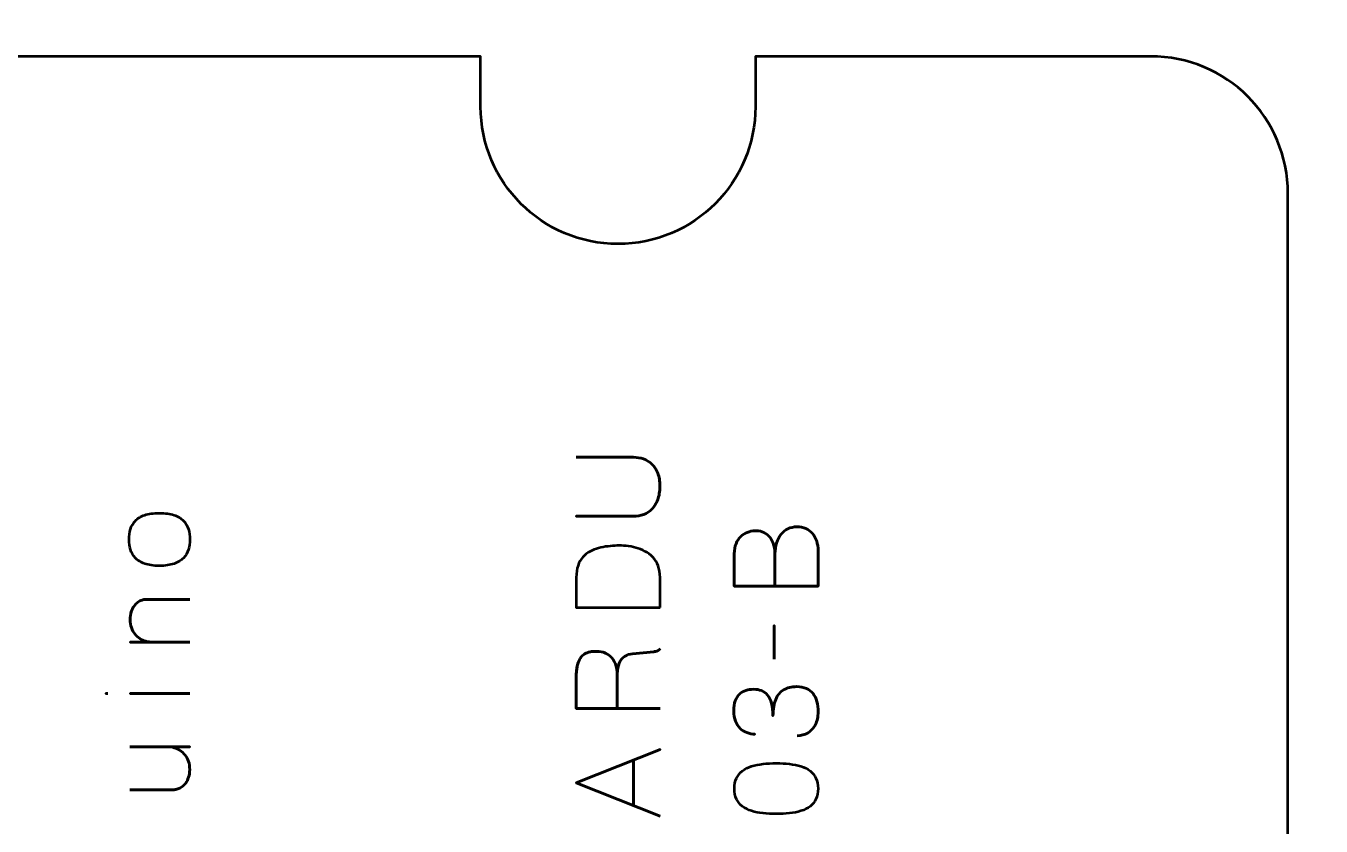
# Model space of a CAD drawing. Header units: centimetres. Extents: x -17.9 to -3, y -25.3 to -4.3.
# Drawn here: x -13.185 to -8.471, y -12.761 to -9.848 of the extents above; entities that cross this region are included whole.
import ezdxf

# ---------------------------------------------------------------- set-up
doc = ezdxf.new("R2010")
doc.units = ezdxf.units.CM
doc.header["$MEASUREMENT"] = 0
doc.layers.add('Layer 1', color=7, linetype='Continuous')

msp = doc.modelspace()

# ---------------------------------------------------------------- linework, layer by layer
at = {"layer": 'Layer 1', "color": 22, "lineweight": 53}
msp.add_open_spline([(-17.90003, -24.8499), (-17.90003, -24.8499), (-17.90003, -4.84994), (-17.90003, -4.84994), (-17.90003, -4.84994), (-17.90003, -4.57297), (-17.67694, -4.34998), (-17.39994, -4.34998), (-17.39994, -4.34998), (-17.39994, -4.34998), (-3.60007, -4.34998), (-3.60007, -4.34998), (-3.60007, -4.34998), (-3.32293, -4.34998), (-3.09997, -4.57297), (-3.09997, -4.84994), (-3.09997, -4.84994), (-3.09997, -4.84994), (-3.09997, -24.8499), (-3.09997, -24.8499), (-3.09997, -24.8499), (-3.09997, -25.1269), (-3.32293, -25.34999), (-3.60007, -25.34999), (-3.60007, -25.34999), (-3.60007, -25.34999), (-17.39994, -25.34999), (-17.39994, -25.34999), (-17.39994, -25.34999), (-17.67694, -25.34999), (-17.90003, -25.1269), (-17.90003, -24.8499)], degree=3, knots=[0, 0, 0, 0, 0.125, 0.125, 0.125, 0.125, 0.25, 0.25, 0.25, 0.25, 0.375, 0.375, 0.375, 0.375, 0.5, 0.5, 0.5, 0.5, 0.625, 0.625, 0.625, 0.625, 0.75, 0.75, 0.75, 0.75, 0.875, 0.875, 0.875, 0.875, 1, 1, 1, 1], dxfattribs=at)
at = {"layer": 'Layer 1', "color": 2, "lineweight": 53}
msp.add_open_spline([(-9.09156, -15.25852), (-9.09156, -15.25852), (-10.64151, -15.25852), (-10.64151, -15.25852), (-10.64151, -15.25852), (-10.64151, -15.25852), (-10.64151, -15.021), (-10.64151, -15.021), (-10.64151, -15.021), (-10.64151, -14.7449), (-10.86542, -14.521), (-11.14151, -14.521), (-11.14151, -14.521), (-11.4176, -14.521), (-11.64151, -14.7449), (-11.64151, -15.021), (-11.64151, -15.021), (-11.64151, -15.021), (-11.64151, -15.25852), (-11.64151, -15.25852), (-11.64151, -15.25852), (-11.64151, -15.25852), (-17.39146, -15.25852), (-17.39146, -15.25852), (-17.39146, -15.25852), (-17.66846, -15.25852), (-17.89156, -15.03543), (-17.89156, -14.75843), (-17.89156, -14.75843), (-17.89156, -14.75843), (-17.89156, -10.45857), (-17.89156, -10.45857), (-17.89156, -10.45857), (-17.89156, -10.18143), (-17.66846, -9.95847), (-17.39146, -9.95847), (-17.39146, -9.95847), (-17.39146, -9.95847), (-11.53001, -9.95847), (-11.53001, -9.95847), (-11.53001, -9.95847), (-11.53001, -9.95847), (-11.53001, -10.1415), (-11.53001, -10.1415), (-11.53001, -10.1415), (-11.53001, -10.4176), (-11.3061, -10.6415), (-11.03001, -10.6415), (-11.03001, -10.6415), (-10.75392, -10.6415), (-10.53001, -10.4176), (-10.53001, -10.1415), (-10.53001, -10.1415), (-10.53001, -10.1415), (-10.53001, -9.95847), (-10.53001, -9.95847), (-10.53001, -9.95847), (-10.53001, -9.95847), (-9.09156, -9.95847), (-9.09156, -9.95847), (-9.09156, -9.95847), (-8.81456, -9.95847), (-8.59146, -10.18143), (-8.59146, -10.45857), (-8.59146, -10.45857), (-8.59146, -10.45857), (-8.59146, -14.75843), (-8.59146, -14.75843), (-8.59146, -14.75843), (-8.59146, -15.03543), (-8.81456, -15.25852), (-9.09156, -15.25852)], degree=3, knots=[0, 0, 0, 0, 0.0555556, 0.0555556, 0.0555556, 0.0555556, 0.1111111, 0.1111111, 0.1111111, 0.1111111, 0.1666667, 0.1666667, 0.1666667, 0.1666667, 0.2222222, 0.2222222, 0.2222222, 0.2222222, 0.2777778, 0.2777778, 0.2777778, 0.2777778, 0.3333333, 0.3333333, 0.3333333, 0.3333333, 0.3888889, 0.3888889, 0.3888889, 0.3888889, 0.4444444, 0.4444444, 0.4444444, 0.4444444, 0.5, 0.5, 0.5, 0.5, 0.5555556, 0.5555556, 0.5555556, 0.5555556, 0.6111111, 0.6111111, 0.6111111, 0.6111111, 0.6666667, 0.6666667, 0.6666667, 0.6666667, 0.7222222, 0.7222222, 0.7222222, 0.7222222, 0.7777778, 0.7777778, 0.7777778, 0.7777778, 0.8333333, 0.8333333, 0.8333333, 0.8333333, 0.8888889, 0.8888889, 0.8888889, 0.8888889, 0.9444444, 0.9444444, 0.9444444, 0.9444444, 1, 1, 1, 1], dxfattribs=at)
at = {"layer": 'Layer 1', "color": 30, "lineweight": 53}
for points, knots in [([(-11.18262, -11.41811), (-11.18255, -11.41811), (-11.18023, -11.41811), (-11.17571, -11.41811), (-11.17571, -11.41811), (-11.17126, -11.41811), (-11.16506, -11.41811), (-11.15715, -11.41811), (-11.15715, -11.41811), (-11.14925, -11.41811), (-11.14022, -11.41811), (-11.12999, -11.41811), (-11.12999, -11.41811), (-11.11976, -11.41811), (-11.10889, -11.41811), (-11.09732, -11.41811), (-11.09732, -11.41811), (-11.08575, -11.41811), (-11.07411, -11.41811), (-11.06226, -11.41811), (-11.06226, -11.41811), (-11.05047, -11.41811), (-11.03904, -11.41811), (-11.02797, -11.41811), (-11.02797, -11.41811), (-11.01689, -11.41811), (-11.00673, -11.41811), (-10.99749, -11.41811), (-10.99749, -11.41811), (-10.98817, -11.41811), (-10.98034, -11.41811), (-10.97392, -11.41811), (-10.97392, -11.41811), (-10.96108, -11.41811), (-10.94895, -11.42009), (-10.93738, -11.42418), (-10.93738, -11.42418), (-10.9258, -11.42827), (-10.9155, -11.43455), (-10.90647, -11.44309), (-10.90647, -11.44309), (-10.89744, -11.45163), (-10.89031, -11.46256), (-10.88516, -11.47597), (-10.88516, -11.47597), (-10.88001, -11.48937), (-10.8774, -11.50532), (-10.8774, -11.52394), (-10.8774, -11.52394), (-10.87783, -11.54257), (-10.88051, -11.55873), (-10.88545, -11.57235), (-10.88545, -11.57235), (-10.89046, -11.58603), (-10.8973, -11.59732), (-10.90598, -11.60628), (-10.90598, -11.60628), (-10.91466, -11.61524), (-10.92482, -11.62187), (-10.93632, -11.62625), (-10.93632, -11.62625), (-10.94789, -11.63055), (-10.96038, -11.63274), (-10.97392, -11.63274), (-10.97392, -11.63274), (-10.97392, -11.63274), (-11.18262, -11.63274), (-11.18262, -11.63274), (-11.18262, -11.63274), (-11.18262, -11.63274), (-10.97392, -11.63274), (-10.97392, -11.63274), (-10.97392, -11.63274), (-10.96038, -11.63274), (-10.94789, -11.63055), (-10.93632, -11.62625), (-10.93632, -11.62625), (-10.92482, -11.62187), (-10.91466, -11.61524), (-10.90598, -11.60628), (-10.90598, -11.60628), (-10.8973, -11.59732), (-10.89046, -11.58603), (-10.88545, -11.57235), (-10.88545, -11.57235), (-10.88051, -11.55873), (-10.87783, -11.54257), (-10.8774, -11.52394), (-10.8774, -11.52394), (-10.8774, -11.50532), (-10.88001, -11.48937), (-10.88516, -11.47597), (-10.88516, -11.47597), (-10.89031, -11.46256), (-10.89744, -11.45163), (-10.90647, -11.44309), (-10.90647, -11.44309), (-10.9155, -11.43455), (-10.9258, -11.42827), (-10.93738, -11.42418), (-10.93738, -11.42418), (-10.94895, -11.42009), (-10.96108, -11.41811), (-10.97392, -11.41811), (-10.97392, -11.41811), (-10.98034, -11.41811), (-10.98817, -11.41811), (-10.99749, -11.41811), (-10.99749, -11.41811), (-11.00673, -11.41811), (-11.01689, -11.41811), (-11.02797, -11.41811), (-11.02797, -11.41811), (-11.03904, -11.41811), (-11.05047, -11.41811), (-11.06226, -11.41811), (-11.06226, -11.41811), (-11.07411, -11.41811), (-11.08575, -11.41811), (-11.09732, -11.41811), (-11.09732, -11.41811), (-11.10889, -11.41811), (-11.11976, -11.41811), (-11.12999, -11.41811), (-11.12999, -11.41811), (-11.14022, -11.41811), (-11.14925, -11.41811), (-11.15715, -11.41811), (-11.15715, -11.41811), (-11.16506, -11.41811), (-11.17126, -11.41811), (-11.17571, -11.41811), (-11.17571, -11.41811), (-11.18023, -11.41811), (-11.18255, -11.41811), (-11.18262, -11.41811)], [0, 0, 0, 0, 0.0294118, 0.0294118, 0.0294118, 0.0294118, 0.0588235, 0.0588235, 0.0588235, 0.0588235, 0.0882353, 0.0882353, 0.0882353, 0.0882353, 0.1176471, 0.1176471, 0.1176471, 0.1176471, 0.1470588, 0.1470588, 0.1470588, 0.1470588, 0.1764706, 0.1764706, 0.1764706, 0.1764706, 0.2058824, 0.2058824, 0.2058824, 0.2058824, 0.2352941, 0.2352941, 0.2352941, 0.2352941, 0.2647059, 0.2647059, 0.2647059, 0.2647059, 0.2941176, 0.2941176, 0.2941176, 0.2941176, 0.3235294, 0.3235294, 0.3235294, 0.3235294, 0.3529412, 0.3529412, 0.3529412, 0.3529412, 0.3823529, 0.3823529, 0.3823529, 0.3823529, 0.4117647, 0.4117647, 0.4117647, 0.4117647, 0.4411765, 0.4411765, 0.4411765, 0.4411765, 0.4705882, 0.4705882, 0.4705882, 0.4705882, 0.5, 0.5, 0.5, 0.5, 0.5294118, 0.5294118, 0.5294118, 0.5294118, 0.5588235, 0.5588235, 0.5588235, 0.5588235, 0.5882353, 0.5882353, 0.5882353, 0.5882353, 0.6176471, 0.6176471, 0.6176471, 0.6176471, 0.6470588, 0.6470588, 0.6470588, 0.6470588, 0.6764706, 0.6764706, 0.6764706, 0.6764706, 0.7058824, 0.7058824, 0.7058824, 0.7058824, 0.7352941, 0.7352941, 0.7352941, 0.7352941, 0.7647059, 0.7647059, 0.7647059, 0.7647059, 0.7941176, 0.7941176, 0.7941176, 0.7941176, 0.8235294, 0.8235294, 0.8235294, 0.8235294, 0.8529412, 0.8529412, 0.8529412, 0.8529412, 0.8823529, 0.8823529, 0.8823529, 0.8823529, 0.9117647, 0.9117647, 0.9117647, 0.9117647, 0.9411765, 0.9411765, 0.9411765, 0.9411765, 0.9705882, 0.9705882, 0.9705882, 0.9705882, 1, 1, 1, 1]), ([(-12.58865, -11.71718), (-12.58858, -11.70385), (-12.59027, -11.69143), (-12.59387, -11.67986), (-12.59387, -11.67986), (-12.59747, -11.66829), (-12.60347, -11.65806), (-12.61186, -11.64931), (-12.61186, -11.64931), (-12.62026, -11.64049), (-12.63162, -11.63365), (-12.64601, -11.62864), (-12.64601, -11.62864), (-12.66033, -11.6237), (-12.67818, -11.62116), (-12.69956, -11.62109), (-12.69956, -11.62109), (-12.72087, -11.62116), (-12.73865, -11.6237), (-12.7529, -11.62864), (-12.7529, -11.62864), (-12.76715, -11.63365), (-12.77851, -11.64049), (-12.78691, -11.64931), (-12.78691, -11.64931), (-12.79524, -11.65806), (-12.80123, -11.66829), (-12.80483, -11.67986), (-12.80483, -11.67986), (-12.80843, -11.69143), (-12.81012, -11.70385), (-12.81005, -11.71718), (-12.81005, -11.71718), (-12.81012, -11.73038), (-12.80843, -11.7428), (-12.80483, -11.75437), (-12.80483, -11.75437), (-12.80123, -11.76594), (-12.79524, -11.7761), (-12.78691, -11.78492), (-12.78691, -11.78492), (-12.77851, -11.79374), (-12.76715, -11.80065), (-12.7529, -11.80566), (-12.7529, -11.80566), (-12.73865, -11.81067), (-12.72087, -11.81321), (-12.69956, -11.81328), (-12.69956, -11.81328), (-12.67818, -11.81321), (-12.66033, -11.81067), (-12.64601, -11.80566), (-12.64601, -11.80566), (-12.63162, -11.80065), (-12.62026, -11.79374), (-12.61186, -11.78492), (-12.61186, -11.78492), (-12.60347, -11.7761), (-12.59747, -11.76594), (-12.59387, -11.75437), (-12.59387, -11.75437), (-12.59027, -11.7428), (-12.58858, -11.73038), (-12.58865, -11.71718)], [0, 0, 0, 0, 0.0625, 0.0625, 0.0625, 0.0625, 0.125, 0.125, 0.125, 0.125, 0.1875, 0.1875, 0.1875, 0.1875, 0.25, 0.25, 0.25, 0.25, 0.3125, 0.3125, 0.3125, 0.3125, 0.375, 0.375, 0.375, 0.375, 0.4375, 0.4375, 0.4375, 0.4375, 0.5, 0.5, 0.5, 0.5, 0.5625, 0.5625, 0.5625, 0.5625, 0.625, 0.625, 0.625, 0.625, 0.6875, 0.6875, 0.6875, 0.6875, 0.75, 0.75, 0.75, 0.75, 0.8125, 0.8125, 0.8125, 0.8125, 0.875, 0.875, 0.875, 0.875, 0.9375, 0.9375, 0.9375, 0.9375, 1, 1, 1, 1]), ([(-12.58865, -11.71718), (-12.58858, -11.70385), (-12.59027, -11.69143), (-12.59387, -11.67986), (-12.59387, -11.67986), (-12.59747, -11.66829), (-12.60347, -11.65806), (-12.61186, -11.64931), (-12.61186, -11.64931), (-12.62026, -11.64049), (-12.63162, -11.63365), (-12.64601, -11.62864), (-12.64601, -11.62864), (-12.66033, -11.6237), (-12.67818, -11.62116), (-12.69956, -11.62109), (-12.69956, -11.62109), (-12.72087, -11.62116), (-12.73865, -11.6237), (-12.7529, -11.62864), (-12.7529, -11.62864), (-12.76715, -11.63365), (-12.77851, -11.64049), (-12.78691, -11.64931), (-12.78691, -11.64931), (-12.79524, -11.65806), (-12.80123, -11.66829), (-12.80483, -11.67986), (-12.80483, -11.67986), (-12.80843, -11.69143), (-12.81012, -11.70385), (-12.81005, -11.71718), (-12.81005, -11.71718), (-12.81012, -11.73038), (-12.80843, -11.7428), (-12.80483, -11.75437), (-12.80483, -11.75437), (-12.80123, -11.76594), (-12.79524, -11.7761), (-12.78691, -11.78492), (-12.78691, -11.78492), (-12.77851, -11.79374), (-12.76715, -11.80065), (-12.7529, -11.80566), (-12.7529, -11.80566), (-12.73865, -11.81067), (-12.72087, -11.81321), (-12.69956, -11.81328), (-12.69956, -11.81328), (-12.67818, -11.81321), (-12.66033, -11.81067), (-12.64601, -11.80566), (-12.64601, -11.80566), (-12.63162, -11.80065), (-12.62026, -11.79374), (-12.61186, -11.78492), (-12.61186, -11.78492), (-12.60347, -11.7761), (-12.59747, -11.76594), (-12.59387, -11.75437), (-12.59387, -11.75437), (-12.59027, -11.7428), (-12.58858, -11.73038), (-12.58865, -11.71718)], [0, 0, 0, 0, 0.0625, 0.0625, 0.0625, 0.0625, 0.125, 0.125, 0.125, 0.125, 0.1875, 0.1875, 0.1875, 0.1875, 0.25, 0.25, 0.25, 0.25, 0.3125, 0.3125, 0.3125, 0.3125, 0.375, 0.375, 0.375, 0.375, 0.4375, 0.4375, 0.4375, 0.4375, 0.5, 0.5, 0.5, 0.5, 0.5625, 0.5625, 0.5625, 0.5625, 0.625, 0.625, 0.625, 0.625, 0.6875, 0.6875, 0.6875, 0.6875, 0.75, 0.75, 0.75, 0.75, 0.8125, 0.8125, 0.8125, 0.8125, 0.875, 0.875, 0.875, 0.875, 0.9375, 0.9375, 0.9375, 0.9375, 1, 1, 1, 1]), ([(-10.45873, -11.88737), (-10.45873, -11.88737), (-10.45873, -11.77011), (-10.45873, -11.77011), (-10.45873, -11.77011), (-10.4588, -11.75487), (-10.46091, -11.74189), (-10.46508, -11.73095), (-10.46508, -11.73095), (-10.46917, -11.72008), (-10.47474, -11.71127), (-10.48173, -11.70442), (-10.48173, -11.70442), (-10.48871, -11.69758), (-10.49661, -11.69264), (-10.50536, -11.68953), (-10.50536, -11.68953), (-10.51404, -11.6865), (-10.52307, -11.68509), (-10.53238, -11.68544), (-10.53238, -11.68544), (-10.5417, -11.68587), (-10.55073, -11.68784), (-10.55955, -11.69137), (-10.55955, -11.69137), (-10.56837, -11.69483), (-10.57634, -11.70005), (-10.58347, -11.70689), (-10.58347, -11.70689), (-10.59059, -11.71373), (-10.59624, -11.72227), (-10.6004, -11.73264), (-10.6004, -11.73264), (-10.60463, -11.74302), (-10.60682, -11.75522), (-10.60689, -11.76926), (-10.60689, -11.76926), (-10.60689, -11.76926), (-10.60689, -11.88737), (-10.60689, -11.88737), (-10.60689, -11.88737), (-10.60689, -11.88737), (-10.30167, -11.88737), (-10.30167, -11.88737), (-10.30167, -11.88737), (-10.30167, -11.88737), (-10.30167, -11.75741), (-10.30167, -11.75741), (-10.30167, -11.75741), (-10.30167, -11.74527), (-10.30343, -11.73398), (-10.30689, -11.72354), (-10.30689, -11.72354), (-10.31042, -11.7131), (-10.31543, -11.704), (-10.32213, -11.6961), (-10.32213, -11.6961), (-10.32876, -11.68826), (-10.33681, -11.68213), (-10.34633, -11.67775), (-10.34633, -11.67775), (-10.35586, -11.67338), (-10.36665, -11.67112), (-10.37872, -11.67105), (-10.37872, -11.67105), (-10.39085, -11.67133), (-10.40179, -11.67387), (-10.41159, -11.67874), (-10.41159, -11.67874), (-10.4214, -11.68361), (-10.4298, -11.69038), (-10.43685, -11.69913), (-10.43685, -11.69913), (-10.44384, -11.70788), (-10.44927, -11.71832), (-10.45301, -11.73032), (-10.45301, -11.73032), (-10.45675, -11.74231), (-10.45865, -11.75557), (-10.45873, -11.77011), (-10.45873, -11.77011), (-10.45865, -11.75557), (-10.45675, -11.74231), (-10.45301, -11.73032), (-10.45301, -11.73032), (-10.44927, -11.71832), (-10.44384, -11.70788), (-10.43685, -11.69913), (-10.43685, -11.69913), (-10.4298, -11.69038), (-10.4214, -11.68361), (-10.41159, -11.67874), (-10.41159, -11.67874), (-10.40179, -11.67387), (-10.39085, -11.67133), (-10.37872, -11.67105), (-10.37872, -11.67105), (-10.36665, -11.67112), (-10.35586, -11.67338), (-10.34633, -11.67775), (-10.34633, -11.67775), (-10.33681, -11.68213), (-10.32876, -11.68826), (-10.32213, -11.6961), (-10.32213, -11.6961), (-10.31543, -11.704), (-10.31042, -11.7131), (-10.30689, -11.72354), (-10.30689, -11.72354), (-10.30343, -11.73398), (-10.30167, -11.74527), (-10.30167, -11.75741), (-10.30167, -11.75741), (-10.30167, -11.75741), (-10.30167, -11.88737), (-10.30167, -11.88737), (-10.30167, -11.88737), (-10.30167, -11.88737), (-10.60689, -11.88737), (-10.60689, -11.88737), (-10.60689, -11.88737), (-10.60689, -11.88737), (-10.60689, -11.76926), (-10.60689, -11.76926), (-10.60689, -11.76926), (-10.60682, -11.75522), (-10.60463, -11.74302), (-10.6004, -11.73264), (-10.6004, -11.73264), (-10.59624, -11.72227), (-10.59059, -11.71373), (-10.58347, -11.70689), (-10.58347, -11.70689), (-10.57634, -11.70005), (-10.56837, -11.69483), (-10.55955, -11.69137), (-10.55955, -11.69137), (-10.55073, -11.68784), (-10.5417, -11.68587), (-10.53238, -11.68544), (-10.53238, -11.68544), (-10.52307, -11.68509), (-10.51404, -11.6865), (-10.50536, -11.68953), (-10.50536, -11.68953), (-10.49661, -11.69264), (-10.48871, -11.69758), (-10.48173, -11.70442), (-10.48173, -11.70442), (-10.47474, -11.71127), (-10.46917, -11.72008), (-10.46508, -11.73095), (-10.46508, -11.73095), (-10.46091, -11.74189), (-10.4588, -11.75487), (-10.45873, -11.77011), (-10.45873, -11.77011), (-10.45873, -11.77011), (-10.45873, -11.88737), (-10.45873, -11.88737)], [0, 0, 0, 0, 0.025, 0.025, 0.025, 0.025, 0.05, 0.05, 0.05, 0.05, 0.075, 0.075, 0.075, 0.075, 0.1, 0.1, 0.1, 0.1, 0.125, 0.125, 0.125, 0.125, 0.15, 0.15, 0.15, 0.15, 0.175, 0.175, 0.175, 0.175, 0.2, 0.2, 0.2, 0.2, 0.225, 0.225, 0.225, 0.225, 0.25, 0.25, 0.25, 0.25, 0.275, 0.275, 0.275, 0.275, 0.3, 0.3, 0.3, 0.3, 0.325, 0.325, 0.325, 0.325, 0.35, 0.35, 0.35, 0.35, 0.375, 0.375, 0.375, 0.375, 0.4, 0.4, 0.4, 0.4, 0.425, 0.425, 0.425, 0.425, 0.45, 0.45, 0.45, 0.45, 0.475, 0.475, 0.475, 0.475, 0.5, 0.5, 0.5, 0.5, 0.525, 0.525, 0.525, 0.525, 0.55, 0.55, 0.55, 0.55, 0.575, 0.575, 0.575, 0.575, 0.6, 0.6, 0.6, 0.6, 0.625, 0.625, 0.625, 0.625, 0.65, 0.65, 0.65, 0.65, 0.675, 0.675, 0.675, 0.675, 0.7, 0.7, 0.7, 0.7, 0.725, 0.725, 0.725, 0.725, 0.75, 0.75, 0.75, 0.75, 0.775, 0.775, 0.775, 0.775, 0.8, 0.8, 0.8, 0.8, 0.825, 0.825, 0.825, 0.825, 0.85, 0.85, 0.85, 0.85, 0.875, 0.875, 0.875, 0.875, 0.9, 0.9, 0.9, 0.9, 0.925, 0.925, 0.925, 0.925, 0.95, 0.95, 0.95, 0.95, 0.975, 0.975, 0.975, 0.975, 1, 1, 1, 1]), ([(-10.87698, -11.96548), (-10.87698, -11.96548), (-11.1822, -11.96548), (-11.1822, -11.96548), (-11.1822, -11.96548), (-11.1822, -11.96548), (-11.1822, -11.85541), (-11.1822, -11.85541), (-11.1822, -11.85541), (-11.18213, -11.83869), (-11.17994, -11.82423), (-11.17564, -11.81202), (-11.17564, -11.81202), (-11.17134, -11.79989), (-11.16541, -11.78959), (-11.15793, -11.78126), (-11.15793, -11.78126), (-11.15038, -11.77287), (-11.1417, -11.76609), (-11.13197, -11.7608), (-11.13197, -11.7608), (-11.12216, -11.75551), (-11.11172, -11.75142), (-11.10064, -11.74852), (-11.10064, -11.74852), (-11.08963, -11.74563), (-11.07841, -11.74359), (-11.06706, -11.74232), (-11.06706, -11.74232), (-11.0557, -11.74105), (-11.04469, -11.7402), (-11.03404, -11.73985), (-11.03404, -11.73985), (-11.02338, -11.73935), (-11.01216, -11.7397), (-11.00038, -11.74083), (-11.00038, -11.74083), (-10.9886, -11.74196), (-10.97682, -11.74408), (-10.9651, -11.74725), (-10.9651, -11.74725), (-10.95339, -11.75036), (-10.94224, -11.7548), (-10.93173, -11.76052), (-10.93173, -11.76052), (-10.92115, -11.76616), (-10.91176, -11.77336), (-10.90358, -11.78197), (-10.90358, -11.78197), (-10.89539, -11.79065), (-10.8889, -11.80102), (-10.88418, -11.81315), (-10.88418, -11.81315), (-10.87945, -11.82529), (-10.87705, -11.8394), (-10.87698, -11.85541), (-10.87698, -11.85541), (-10.87698, -11.85541), (-10.87698, -11.96548), (-10.87698, -11.96548)], [0, 0, 0, 0, 0.0666667, 0.0666667, 0.0666667, 0.0666667, 0.1333333, 0.1333333, 0.1333333, 0.1333333, 0.2, 0.2, 0.2, 0.2, 0.2666667, 0.2666667, 0.2666667, 0.2666667, 0.3333333, 0.3333333, 0.3333333, 0.3333333, 0.4, 0.4, 0.4, 0.4, 0.4666667, 0.4666667, 0.4666667, 0.4666667, 0.5333333, 0.5333333, 0.5333333, 0.5333333, 0.6, 0.6, 0.6, 0.6, 0.6666667, 0.6666667, 0.6666667, 0.6666667, 0.7333333, 0.7333333, 0.7333333, 0.7333333, 0.8, 0.8, 0.8, 0.8, 0.8666667, 0.8666667, 0.8666667, 0.8666667, 0.9333333, 0.9333333, 0.9333333, 0.9333333, 1, 1, 1, 1]), ([(-10.87698, -11.96548), (-10.87698, -11.96548), (-11.1822, -11.96548), (-11.1822, -11.96548), (-11.1822, -11.96548), (-11.1822, -11.96548), (-11.1822, -11.85541), (-11.1822, -11.85541), (-11.1822, -11.85541), (-11.18213, -11.83869), (-11.17994, -11.82423), (-11.17564, -11.81202), (-11.17564, -11.81202), (-11.17134, -11.79989), (-11.16541, -11.78959), (-11.15793, -11.78126), (-11.15793, -11.78126), (-11.15038, -11.77287), (-11.1417, -11.76609), (-11.13197, -11.7608), (-11.13197, -11.7608), (-11.12216, -11.75551), (-11.11172, -11.75142), (-11.10064, -11.74852), (-11.10064, -11.74852), (-11.08963, -11.74563), (-11.07841, -11.74359), (-11.06706, -11.74232), (-11.06706, -11.74232), (-11.0557, -11.74105), (-11.04469, -11.7402), (-11.03404, -11.73985), (-11.03404, -11.73985), (-11.02338, -11.73935), (-11.01216, -11.7397), (-11.00038, -11.74083), (-11.00038, -11.74083), (-10.9886, -11.74196), (-10.97682, -11.74408), (-10.9651, -11.74725), (-10.9651, -11.74725), (-10.95339, -11.75036), (-10.94224, -11.7548), (-10.93173, -11.76052), (-10.93173, -11.76052), (-10.92115, -11.76616), (-10.91176, -11.77336), (-10.90358, -11.78197), (-10.90358, -11.78197), (-10.89539, -11.79065), (-10.8889, -11.80102), (-10.88418, -11.81315), (-10.88418, -11.81315), (-10.87945, -11.82529), (-10.87705, -11.8394), (-10.87698, -11.85541), (-10.87698, -11.85541), (-10.87698, -11.85541), (-10.87698, -11.96548), (-10.87698, -11.96548)], [0, 0, 0, 0, 0.0666667, 0.0666667, 0.0666667, 0.0666667, 0.1333333, 0.1333333, 0.1333333, 0.1333333, 0.2, 0.2, 0.2, 0.2, 0.2666667, 0.2666667, 0.2666667, 0.2666667, 0.3333333, 0.3333333, 0.3333333, 0.3333333, 0.4, 0.4, 0.4, 0.4, 0.4666667, 0.4666667, 0.4666667, 0.4666667, 0.5333333, 0.5333333, 0.5333333, 0.5333333, 0.6, 0.6, 0.6, 0.6, 0.6666667, 0.6666667, 0.6666667, 0.6666667, 0.7333333, 0.7333333, 0.7333333, 0.7333333, 0.8, 0.8, 0.8, 0.8, 0.8666667, 0.8666667, 0.8666667, 0.8666667, 0.9333333, 0.9333333, 0.9333333, 0.9333333, 1, 1, 1, 1]), ([(-12.58865, -11.93563), (-12.58872, -11.93563), (-12.59077, -11.93563), (-12.59479, -11.93563), (-12.59479, -11.93563), (-12.59874, -11.93563), (-12.60417, -11.93563), (-12.61102, -11.93563), (-12.61102, -11.93563), (-12.61793, -11.93563), (-12.62569, -11.93563), (-12.63444, -11.93563), (-12.63444, -11.93563), (-12.64312, -11.93563), (-12.65222, -11.93563), (-12.66182, -11.93563), (-12.66182, -11.93563), (-12.67134, -11.93563), (-12.68072, -11.93563), (-12.69004, -11.93563), (-12.69004, -11.93563), (-12.69935, -11.93563), (-12.7081, -11.93563), (-12.71614, -11.93563), (-12.71614, -11.93563), (-12.72426, -11.93563), (-12.73117, -11.93563), (-12.73703, -11.93563), (-12.73703, -11.93563), (-12.74281, -11.93563), (-12.74698, -11.93563), (-12.74952, -11.93563), (-12.74952, -11.93563), (-12.75347, -11.93563), (-12.75791, -11.9364), (-12.76278, -11.93809), (-12.76278, -11.93809), (-12.76772, -11.93972), (-12.77266, -11.94233), (-12.7776, -11.94593), (-12.7776, -11.94593), (-12.78261, -11.94952), (-12.78719, -11.95411), (-12.79143, -11.95983), (-12.79143, -11.95983), (-12.79566, -11.96561), (-12.79905, -11.97253), (-12.80166, -11.98057), (-12.80166, -11.98057), (-12.80427, -11.98868), (-12.80568, -11.99814), (-12.80582, -12.00886), (-12.80582, -12.00886), (-12.80582, -12.01973), (-12.80434, -12.02953), (-12.80137, -12.03828), (-12.80137, -12.03828), (-12.79834, -12.04703), (-12.79418, -12.05472), (-12.78889, -12.06135), (-12.78889, -12.06135), (-12.78359, -12.06799), (-12.77753, -12.07349), (-12.77061, -12.07793), (-12.77061, -12.07793), (-12.76377, -12.08245), (-12.7565, -12.08577), (-12.74874, -12.08802), (-12.74874, -12.08802), (-12.74105, -12.09028), (-12.73322, -12.09141), (-12.72539, -12.09141), (-12.72539, -12.09141), (-12.73322, -12.09141), (-12.74105, -12.09028), (-12.74874, -12.08802), (-12.74874, -12.08802), (-12.7565, -12.08577), (-12.76377, -12.08245), (-12.77061, -12.07793), (-12.77061, -12.07793), (-12.77753, -12.07349), (-12.78359, -12.06799), (-12.78889, -12.06135), (-12.78889, -12.06135), (-12.79418, -12.05472), (-12.79834, -12.04703), (-12.80137, -12.03828), (-12.80137, -12.03828), (-12.80434, -12.02953), (-12.80582, -12.01973), (-12.80582, -12.00886), (-12.80582, -12.00886), (-12.80568, -11.99814), (-12.80427, -11.98868), (-12.80166, -11.98057), (-12.80166, -11.98057), (-12.79905, -11.97253), (-12.79566, -11.96561), (-12.79143, -11.95983), (-12.79143, -11.95983), (-12.78719, -11.95411), (-12.78261, -11.94952), (-12.7776, -11.94593), (-12.7776, -11.94593), (-12.77266, -11.94233), (-12.76772, -11.93972), (-12.76278, -11.93809), (-12.76278, -11.93809), (-12.75791, -11.9364), (-12.75347, -11.93563), (-12.74952, -11.93563), (-12.74952, -11.93563), (-12.74698, -11.93563), (-12.74281, -11.93563), (-12.73703, -11.93563), (-12.73703, -11.93563), (-12.73117, -11.93563), (-12.72426, -11.93563), (-12.71614, -11.93563), (-12.71614, -11.93563), (-12.7081, -11.93563), (-12.69935, -11.93563), (-12.69004, -11.93563), (-12.69004, -11.93563), (-12.68072, -11.93563), (-12.67134, -11.93563), (-12.66182, -11.93563), (-12.66182, -11.93563), (-12.65222, -11.93563), (-12.64312, -11.93563), (-12.63444, -11.93563), (-12.63444, -11.93563), (-12.62569, -11.93563), (-12.61793, -11.93563), (-12.61102, -11.93563), (-12.61102, -11.93563), (-12.60417, -11.93563), (-12.59874, -11.93563), (-12.59479, -11.93563), (-12.59479, -11.93563), (-12.59077, -11.93563), (-12.58872, -11.93563), (-12.58865, -11.93563)], [0, 0, 0, 0, 0.0277778, 0.0277778, 0.0277778, 0.0277778, 0.0555556, 0.0555556, 0.0555556, 0.0555556, 0.0833333, 0.0833333, 0.0833333, 0.0833333, 0.1111111, 0.1111111, 0.1111111, 0.1111111, 0.1388889, 0.1388889, 0.1388889, 0.1388889, 0.1666667, 0.1666667, 0.1666667, 0.1666667, 0.1944444, 0.1944444, 0.1944444, 0.1944444, 0.2222222, 0.2222222, 0.2222222, 0.2222222, 0.25, 0.25, 0.25, 0.25, 0.2777778, 0.2777778, 0.2777778, 0.2777778, 0.3055556, 0.3055556, 0.3055556, 0.3055556, 0.3333333, 0.3333333, 0.3333333, 0.3333333, 0.3611111, 0.3611111, 0.3611111, 0.3611111, 0.3888889, 0.3888889, 0.3888889, 0.3888889, 0.4166667, 0.4166667, 0.4166667, 0.4166667, 0.4444444, 0.4444444, 0.4444444, 0.4444444, 0.4722222, 0.4722222, 0.4722222, 0.4722222, 0.5, 0.5, 0.5, 0.5, 0.5277778, 0.5277778, 0.5277778, 0.5277778, 0.5555556, 0.5555556, 0.5555556, 0.5555556, 0.5833333, 0.5833333, 0.5833333, 0.5833333, 0.6111111, 0.6111111, 0.6111111, 0.6111111, 0.6388889, 0.6388889, 0.6388889, 0.6388889, 0.6666667, 0.6666667, 0.6666667, 0.6666667, 0.6944444, 0.6944444, 0.6944444, 0.6944444, 0.7222222, 0.7222222, 0.7222222, 0.7222222, 0.75, 0.75, 0.75, 0.75, 0.7777778, 0.7777778, 0.7777778, 0.7777778, 0.8055556, 0.8055556, 0.8055556, 0.8055556, 0.8333333, 0.8333333, 0.8333333, 0.8333333, 0.8611111, 0.8611111, 0.8611111, 0.8611111, 0.8888889, 0.8888889, 0.8888889, 0.8888889, 0.9166667, 0.9166667, 0.9166667, 0.9166667, 0.9444444, 0.9444444, 0.9444444, 0.9444444, 0.9722222, 0.9722222, 0.9722222, 0.9722222, 1, 1, 1, 1]), ([(-10.46127, -12.15322), (-10.46127, -12.15322), (-10.46127, -12.03003), (-10.46127, -12.03003), (-10.46127, -12.03003), (-10.46127, -12.03003), (-10.46127, -12.15322), (-10.46127, -12.15322)], [0, 0, 0, 0, 0.5, 0.5, 0.5, 0.5, 1, 1, 1, 1]), ([(-12.58865, -12.09141), (-12.58865, -12.09141), (-12.80582, -12.09141), (-12.80582, -12.09141), (-12.80582, -12.09141), (-12.80582, -12.09141), (-12.58865, -12.09141), (-12.58865, -12.09141)], [0, 0, 0, 0, 0.5, 0.5, 0.5, 0.5, 1, 1, 1, 1]), ([(-10.87698, -12.11534), (-10.87903, -12.11816), (-10.8815, -12.12028), (-10.88439, -12.12183), (-10.88439, -12.12183), (-10.88728, -12.12339), (-10.89017, -12.12444), (-10.893, -12.12508), (-10.893, -12.12508), (-10.89575, -12.12564), (-10.89808, -12.12593), (-10.89984, -12.12593), (-10.89984, -12.12593), (-10.89984, -12.12593), (-10.97689, -12.13355), (-10.97689, -12.13355), (-10.97689, -12.13355), (-10.98796, -12.13439), (-10.9977, -12.13764), (-11.00603, -12.14321), (-11.00603, -12.14321), (-11.01442, -12.14886), (-11.02091, -12.1569), (-11.02564, -12.16748), (-11.02564, -12.16748), (-11.0303, -12.178), (-11.03269, -12.19112), (-11.03277, -12.20678), (-11.03277, -12.20678), (-11.03269, -12.19112), (-11.0303, -12.178), (-11.02564, -12.16748), (-11.02564, -12.16748), (-11.02091, -12.1569), (-11.01442, -12.14886), (-11.00603, -12.14321), (-11.00603, -12.14321), (-10.9977, -12.13764), (-10.98796, -12.13439), (-10.97689, -12.13355), (-10.97689, -12.13355), (-10.97689, -12.13355), (-10.89984, -12.12593), (-10.89984, -12.12593), (-10.89984, -12.12593), (-10.89808, -12.12593), (-10.89575, -12.12564), (-10.893, -12.12508), (-10.893, -12.12508), (-10.89017, -12.12444), (-10.88728, -12.12339), (-10.88439, -12.12183), (-10.88439, -12.12183), (-10.8815, -12.12028), (-10.87903, -12.11816), (-10.87698, -12.11534)], [0, 0, 0, 0, 0.0714286, 0.0714286, 0.0714286, 0.0714286, 0.1428571, 0.1428571, 0.1428571, 0.1428571, 0.2142857, 0.2142857, 0.2142857, 0.2142857, 0.2857143, 0.2857143, 0.2857143, 0.2857143, 0.3571429, 0.3571429, 0.3571429, 0.3571429, 0.4285714, 0.4285714, 0.4285714, 0.4285714, 0.5, 0.5, 0.5, 0.5, 0.5714286, 0.5714286, 0.5714286, 0.5714286, 0.6428571, 0.6428571, 0.6428571, 0.6428571, 0.7142857, 0.7142857, 0.7142857, 0.7142857, 0.7857143, 0.7857143, 0.7857143, 0.7857143, 0.8571429, 0.8571429, 0.8571429, 0.8571429, 0.9285714, 0.9285714, 0.9285714, 0.9285714, 1, 1, 1, 1]), ([(-10.87698, -12.33251), (-10.87698, -12.33251), (-11.1822, -12.33251), (-11.1822, -12.33251), (-11.1822, -12.33251), (-11.1822, -12.33251), (-11.1822, -12.22117), (-11.1822, -12.22117), (-11.1822, -12.22117), (-11.1822, -12.20565), (-11.18114, -12.19239), (-11.1791, -12.18145), (-11.1791, -12.18145), (-11.17705, -12.17045), (-11.17409, -12.16134), (-11.17021, -12.15415), (-11.17021, -12.15415), (-11.16633, -12.14695), (-11.1616, -12.14131), (-11.15603, -12.13714), (-11.15603, -12.13714), (-11.15052, -12.13291), (-11.14424, -12.12995), (-11.13726, -12.12804), (-11.13726, -12.12804), (-11.13027, -12.12614), (-11.12272, -12.12501), (-11.11447, -12.12466), (-11.11447, -12.12466), (-11.1041, -12.12416), (-11.09408, -12.12529), (-11.08441, -12.12797), (-11.08441, -12.12797), (-11.07468, -12.13072), (-11.066, -12.13545), (-11.05824, -12.14215), (-11.05824, -12.14215), (-11.05047, -12.14893), (-11.04434, -12.15803), (-11.03975, -12.1696), (-11.03975, -12.1696), (-11.03523, -12.18117), (-11.03284, -12.19549), (-11.03277, -12.21271), (-11.03277, -12.21271), (-11.03277, -12.21271), (-11.03277, -12.33251), (-11.03277, -12.33251), (-11.03277, -12.33251), (-11.03277, -12.33251), (-11.03277, -12.21271), (-11.03277, -12.21271), (-11.03277, -12.21271), (-11.03284, -12.19585), (-11.03523, -12.18166), (-11.03975, -12.17016), (-11.03975, -12.17016), (-11.04434, -12.15866), (-11.05047, -12.14949), (-11.05824, -12.14265), (-11.05824, -12.14265), (-11.066, -12.1358), (-11.07468, -12.13101), (-11.08441, -12.12818), (-11.08441, -12.12818), (-11.09408, -12.12536), (-11.1041, -12.12416), (-11.11447, -12.12466), (-11.11447, -12.12466), (-11.12477, -12.12508), (-11.13408, -12.12684), (-11.14241, -12.12995), (-11.14241, -12.12995), (-11.15066, -12.13298), (-11.15779, -12.13806), (-11.16372, -12.14512), (-11.16372, -12.14512), (-11.16964, -12.15217), (-11.17423, -12.16191), (-11.1774, -12.17426), (-11.1774, -12.17426), (-11.18058, -12.1866), (-11.1822, -12.20227), (-11.1822, -12.22117), (-11.1822, -12.22117), (-11.1822, -12.22117), (-11.1822, -12.33251), (-11.1822, -12.33251), (-11.1822, -12.33251), (-11.1822, -12.33251), (-10.87698, -12.33251), (-10.87698, -12.33251)], [0, 0, 0, 0, 0.0434783, 0.0434783, 0.0434783, 0.0434783, 0.0869565, 0.0869565, 0.0869565, 0.0869565, 0.1304348, 0.1304348, 0.1304348, 0.1304348, 0.173913, 0.173913, 0.173913, 0.173913, 0.2173913, 0.2173913, 0.2173913, 0.2173913, 0.2608696, 0.2608696, 0.2608696, 0.2608696, 0.3043478, 0.3043478, 0.3043478, 0.3043478, 0.3478261, 0.3478261, 0.3478261, 0.3478261, 0.3913043, 0.3913043, 0.3913043, 0.3913043, 0.4347826, 0.4347826, 0.4347826, 0.4347826, 0.4782609, 0.4782609, 0.4782609, 0.4782609, 0.5217391, 0.5217391, 0.5217391, 0.5217391, 0.5652174, 0.5652174, 0.5652174, 0.5652174, 0.6086957, 0.6086957, 0.6086957, 0.6086957, 0.6521739, 0.6521739, 0.6521739, 0.6521739, 0.6956522, 0.6956522, 0.6956522, 0.6956522, 0.7391304, 0.7391304, 0.7391304, 0.7391304, 0.7826087, 0.7826087, 0.7826087, 0.7826087, 0.826087, 0.826087, 0.826087, 0.826087, 0.8695652, 0.8695652, 0.8695652, 0.8695652, 0.9130435, 0.9130435, 0.9130435, 0.9130435, 0.9565217, 0.9565217, 0.9565217, 0.9565217, 1, 1, 1, 1]), ([(-10.37829, -12.43177), (-10.36305, -12.4317), (-10.34979, -12.42817), (-10.33829, -12.42119), (-10.33829, -12.42119), (-10.32686, -12.4142), (-10.3179, -12.40425), (-10.31148, -12.39127), (-10.31148, -12.39127), (-10.30506, -12.37829), (-10.30181, -12.3627), (-10.30167, -12.34456), (-10.30167, -12.34456), (-10.30167, -12.33095), (-10.30308, -12.3186), (-10.30604, -12.30738), (-10.30604, -12.30738), (-10.30901, -12.29623), (-10.31359, -12.28664), (-10.31987, -12.27852), (-10.31987, -12.27852), (-10.32615, -12.27041), (-10.33427, -12.2642), (-10.34414, -12.25976), (-10.34414, -12.25976), (-10.35409, -12.25538), (-10.36602, -12.2532), (-10.37999, -12.25313), (-10.37999, -12.25313), (-10.39861, -12.25305), (-10.41435, -12.25686), (-10.42712, -12.26441), (-10.42712, -12.26441), (-10.43989, -12.27196), (-10.44948, -12.28368), (-10.45604, -12.29941), (-10.45604, -12.29941), (-10.46261, -12.31514), (-10.46592, -12.33532), (-10.46592, -12.3598), (-10.46592, -12.3598), (-10.46585, -12.34153), (-10.46754, -12.32622), (-10.471, -12.31373), (-10.471, -12.31373), (-10.47446, -12.30131), (-10.47933, -12.29137), (-10.48568, -12.28389), (-10.48568, -12.28389), (-10.49196, -12.27641), (-10.49944, -12.27098), (-10.50804, -12.26773), (-10.50804, -12.26773), (-10.51658, -12.26441), (-10.52596, -12.26279), (-10.53619, -12.26286), (-10.53619, -12.26286), (-10.54643, -12.26279), (-10.55588, -12.2642), (-10.56463, -12.26702), (-10.56463, -12.26702), (-10.57338, -12.26978), (-10.58107, -12.27429), (-10.58763, -12.28043), (-10.58763, -12.28043), (-10.59419, -12.28657), (-10.59934, -12.29468), (-10.60301, -12.30463), (-10.60301, -12.30463), (-10.60668, -12.31465), (-10.60851, -12.32686), (-10.60858, -12.34118), (-10.60858, -12.34118), (-10.60851, -12.35543), (-10.6064, -12.36792), (-10.6023, -12.3785), (-10.6023, -12.3785), (-10.59821, -12.38916), (-10.59264, -12.3979), (-10.58551, -12.40496), (-10.58551, -12.40496), (-10.57839, -12.41194), (-10.57027, -12.41717), (-10.5611, -12.42062), (-10.5611, -12.42062), (-10.55193, -12.42415), (-10.54219, -12.42584), (-10.53196, -12.42584), (-10.53196, -12.42584), (-10.54219, -12.42584), (-10.55193, -12.42415), (-10.5611, -12.42062), (-10.5611, -12.42062), (-10.57027, -12.41717), (-10.57839, -12.41194), (-10.58551, -12.40496), (-10.58551, -12.40496), (-10.59264, -12.3979), (-10.59821, -12.38916), (-10.6023, -12.3785), (-10.6023, -12.3785), (-10.6064, -12.36792), (-10.60851, -12.35543), (-10.60858, -12.34118), (-10.60858, -12.34118), (-10.60851, -12.32686), (-10.60668, -12.31465), (-10.60301, -12.30463), (-10.60301, -12.30463), (-10.59934, -12.29468), (-10.59419, -12.28657), (-10.58763, -12.28043), (-10.58763, -12.28043), (-10.58107, -12.27429), (-10.57338, -12.26978), (-10.56463, -12.26702), (-10.56463, -12.26702), (-10.55588, -12.2642), (-10.54643, -12.26279), (-10.53619, -12.26286), (-10.53619, -12.26286), (-10.52596, -12.26279), (-10.51658, -12.26441), (-10.50804, -12.26773), (-10.50804, -12.26773), (-10.49944, -12.27098), (-10.49196, -12.27641), (-10.48568, -12.28389), (-10.48568, -12.28389), (-10.47933, -12.29137), (-10.47446, -12.30131), (-10.471, -12.31373), (-10.471, -12.31373), (-10.46754, -12.32622), (-10.46585, -12.34153), (-10.46592, -12.3598), (-10.46592, -12.3598), (-10.46592, -12.33532), (-10.46261, -12.31514), (-10.45604, -12.29941), (-10.45604, -12.29941), (-10.44948, -12.28368), (-10.43989, -12.27196), (-10.42712, -12.26441), (-10.42712, -12.26441), (-10.41435, -12.25686), (-10.39861, -12.25305), (-10.37999, -12.25313), (-10.37999, -12.25313), (-10.36602, -12.2532), (-10.35409, -12.25538), (-10.34414, -12.25976), (-10.34414, -12.25976), (-10.33427, -12.2642), (-10.32615, -12.27041), (-10.31987, -12.27852), (-10.31987, -12.27852), (-10.31359, -12.28664), (-10.30901, -12.29623), (-10.30604, -12.30738), (-10.30604, -12.30738), (-10.30308, -12.3186), (-10.30167, -12.33095), (-10.30167, -12.34456), (-10.30167, -12.34456), (-10.30181, -12.3627), (-10.30506, -12.37829), (-10.31148, -12.39127), (-10.31148, -12.39127), (-10.3179, -12.40425), (-10.32686, -12.4142), (-10.33829, -12.42119), (-10.33829, -12.42119), (-10.34979, -12.42817), (-10.36305, -12.4317), (-10.37829, -12.43177)], [0, 0, 0, 0, 0.0227273, 0.0227273, 0.0227273, 0.0227273, 0.0454545, 0.0454545, 0.0454545, 0.0454545, 0.0681818, 0.0681818, 0.0681818, 0.0681818, 0.0909091, 0.0909091, 0.0909091, 0.0909091, 0.1136364, 0.1136364, 0.1136364, 0.1136364, 0.1363636, 0.1363636, 0.1363636, 0.1363636, 0.1590909, 0.1590909, 0.1590909, 0.1590909, 0.1818182, 0.1818182, 0.1818182, 0.1818182, 0.2045455, 0.2045455, 0.2045455, 0.2045455, 0.2272727, 0.2272727, 0.2272727, 0.2272727, 0.25, 0.25, 0.25, 0.25, 0.2727273, 0.2727273, 0.2727273, 0.2727273, 0.2954545, 0.2954545, 0.2954545, 0.2954545, 0.3181818, 0.3181818, 0.3181818, 0.3181818, 0.3409091, 0.3409091, 0.3409091, 0.3409091, 0.3636364, 0.3636364, 0.3636364, 0.3636364, 0.3863636, 0.3863636, 0.3863636, 0.3863636, 0.4090909, 0.4090909, 0.4090909, 0.4090909, 0.4318182, 0.4318182, 0.4318182, 0.4318182, 0.4545455, 0.4545455, 0.4545455, 0.4545455, 0.4772727, 0.4772727, 0.4772727, 0.4772727, 0.5, 0.5, 0.5, 0.5, 0.5227273, 0.5227273, 0.5227273, 0.5227273, 0.5454545, 0.5454545, 0.5454545, 0.5454545, 0.5681818, 0.5681818, 0.5681818, 0.5681818, 0.5909091, 0.5909091, 0.5909091, 0.5909091, 0.6136364, 0.6136364, 0.6136364, 0.6136364, 0.6363636, 0.6363636, 0.6363636, 0.6363636, 0.6590909, 0.6590909, 0.6590909, 0.6590909, 0.6818182, 0.6818182, 0.6818182, 0.6818182, 0.7045455, 0.7045455, 0.7045455, 0.7045455, 0.7272727, 0.7272727, 0.7272727, 0.7272727, 0.75, 0.75, 0.75, 0.75, 0.7727273, 0.7727273, 0.7727273, 0.7727273, 0.7954545, 0.7954545, 0.7954545, 0.7954545, 0.8181818, 0.8181818, 0.8181818, 0.8181818, 0.8409091, 0.8409091, 0.8409091, 0.8409091, 0.8636364, 0.8636364, 0.8636364, 0.8636364, 0.8863636, 0.8863636, 0.8863636, 0.8863636, 0.9090909, 0.9090909, 0.9090909, 0.9090909, 0.9318182, 0.9318182, 0.9318182, 0.9318182, 0.9545455, 0.9545455, 0.9545455, 0.9545455, 0.9772727, 0.9772727, 0.9772727, 0.9772727, 1, 1, 1, 1]), ([(-12.88667, -12.2781), (-12.88667, -12.2781), (-12.89429, -12.2781), (-12.89429, -12.2781), (-12.89429, -12.2781), (-12.89429, -12.2781), (-12.88667, -12.2781), (-12.88667, -12.2781)], [0, 0, 0, 0, 0.5, 0.5, 0.5, 0.5, 1, 1, 1, 1]), ([(-12.58907, -12.2781), (-12.58907, -12.2781), (-12.80624, -12.2781), (-12.80624, -12.2781), (-12.80624, -12.2781), (-12.80617, -12.2781), (-12.80363, -12.2781), (-12.79876, -12.2781), (-12.79876, -12.2781), (-12.79389, -12.2781), (-12.78719, -12.2781), (-12.77873, -12.2781), (-12.77873, -12.2781), (-12.77026, -12.2781), (-12.76059, -12.2781), (-12.74973, -12.2781), (-12.74973, -12.2781), (-12.73886, -12.2781), (-12.72743, -12.2781), (-12.71537, -12.2781), (-12.71537, -12.2781), (-12.70337, -12.2781), (-12.69131, -12.2781), (-12.67931, -12.2781), (-12.67931, -12.2781), (-12.66725, -12.2781), (-12.65582, -12.2781), (-12.64502, -12.2781), (-12.64502, -12.2781), (-12.63416, -12.2781), (-12.62456, -12.2781), (-12.61617, -12.2781), (-12.61617, -12.2781), (-12.6077, -12.2781), (-12.60114, -12.2781), (-12.59627, -12.2781), (-12.59627, -12.2781), (-12.59147, -12.2781), (-12.58907, -12.2781), (-12.58907, -12.2781)], [0, 0, 0, 0, 0.1, 0.1, 0.1, 0.1, 0.2, 0.2, 0.2, 0.2, 0.3, 0.3, 0.3, 0.3, 0.4, 0.4, 0.4, 0.4, 0.5, 0.5, 0.5, 0.5, 0.6, 0.6, 0.6, 0.6, 0.7, 0.7, 0.7, 0.7, 0.8, 0.8, 0.8, 0.8, 0.9, 0.9, 0.9, 0.9, 1, 1, 1, 1]), ([(-12.80666, -12.62819), (-12.80659, -12.62819), (-12.80455, -12.62819), (-12.80053, -12.62819), (-12.80053, -12.62819), (-12.79651, -12.62819), (-12.79107, -12.62819), (-12.78423, -12.62819), (-12.78423, -12.62819), (-12.77731, -12.62819), (-12.76948, -12.62819), (-12.76073, -12.62819), (-12.76073, -12.62819), (-12.75206, -12.62819), (-12.74288, -12.62819), (-12.73336, -12.62819), (-12.73336, -12.62819), (-12.72376, -12.62819), (-12.71431, -12.62819), (-12.705, -12.62819), (-12.705, -12.62819), (-12.69561, -12.62819), (-12.68686, -12.62819), (-12.67882, -12.62819), (-12.67882, -12.62819), (-12.67071, -12.62819), (-12.66372, -12.62819), (-12.65786, -12.62819), (-12.65786, -12.62819), (-12.65208, -12.62819), (-12.64792, -12.62819), (-12.64538, -12.62819), (-12.64538, -12.62819), (-12.64143, -12.62819), (-12.63698, -12.62741), (-12.63211, -12.62572), (-12.63211, -12.62572), (-12.62717, -12.6241), (-12.62223, -12.62149), (-12.6173, -12.61789), (-12.6173, -12.61789), (-12.61229, -12.61429), (-12.6077, -12.60971), (-12.60347, -12.60399), (-12.60347, -12.60399), (-12.59923, -12.5982), (-12.59585, -12.59129), (-12.59324, -12.58325), (-12.59324, -12.58325), (-12.59063, -12.57513), (-12.58921, -12.56568), (-12.58907, -12.55495), (-12.58907, -12.55495), (-12.58907, -12.54409), (-12.59055, -12.53428), (-12.59352, -12.52553), (-12.59352, -12.52553), (-12.59655, -12.51671), (-12.60071, -12.50902), (-12.60601, -12.50232), (-12.60601, -12.50232), (-12.6113, -12.49569), (-12.61737, -12.49011), (-12.62428, -12.4856), (-12.62428, -12.4856), (-12.63112, -12.48108), (-12.63839, -12.4777), (-12.64615, -12.47544), (-12.64615, -12.47544), (-12.65384, -12.47311), (-12.66167, -12.47198), (-12.66951, -12.47198), (-12.66951, -12.47198), (-12.66167, -12.47198), (-12.65384, -12.47311), (-12.64615, -12.47544), (-12.64615, -12.47544), (-12.63839, -12.4777), (-12.63112, -12.48108), (-12.62428, -12.4856), (-12.62428, -12.4856), (-12.61737, -12.49011), (-12.6113, -12.49569), (-12.60601, -12.50232), (-12.60601, -12.50232), (-12.60071, -12.50902), (-12.59655, -12.51671), (-12.59352, -12.52553), (-12.59352, -12.52553), (-12.59055, -12.53428), (-12.58907, -12.54409), (-12.58907, -12.55495), (-12.58907, -12.55495), (-12.58921, -12.56568), (-12.59063, -12.57513), (-12.59324, -12.58325), (-12.59324, -12.58325), (-12.59585, -12.59129), (-12.59923, -12.5982), (-12.60347, -12.60399), (-12.60347, -12.60399), (-12.6077, -12.60971), (-12.61229, -12.61429), (-12.6173, -12.61789), (-12.6173, -12.61789), (-12.62223, -12.62149), (-12.62717, -12.6241), (-12.63211, -12.62572), (-12.63211, -12.62572), (-12.63698, -12.62741), (-12.64143, -12.62819), (-12.64538, -12.62819), (-12.64538, -12.62819), (-12.64792, -12.62819), (-12.65208, -12.62819), (-12.65786, -12.62819), (-12.65786, -12.62819), (-12.66372, -12.62819), (-12.67071, -12.62819), (-12.67882, -12.62819), (-12.67882, -12.62819), (-12.68686, -12.62819), (-12.69561, -12.62819), (-12.705, -12.62819), (-12.705, -12.62819), (-12.71431, -12.62819), (-12.72376, -12.62819), (-12.73336, -12.62819), (-12.73336, -12.62819), (-12.74288, -12.62819), (-12.75206, -12.62819), (-12.76073, -12.62819), (-12.76073, -12.62819), (-12.76948, -12.62819), (-12.77731, -12.62819), (-12.78423, -12.62819), (-12.78423, -12.62819), (-12.79107, -12.62819), (-12.79651, -12.62819), (-12.80053, -12.62819), (-12.80053, -12.62819), (-12.80455, -12.62819), (-12.80659, -12.62819), (-12.80666, -12.62819)], [0, 0, 0, 0, 0.0277778, 0.0277778, 0.0277778, 0.0277778, 0.0555556, 0.0555556, 0.0555556, 0.0555556, 0.0833333, 0.0833333, 0.0833333, 0.0833333, 0.1111111, 0.1111111, 0.1111111, 0.1111111, 0.1388889, 0.1388889, 0.1388889, 0.1388889, 0.1666667, 0.1666667, 0.1666667, 0.1666667, 0.1944444, 0.1944444, 0.1944444, 0.1944444, 0.2222222, 0.2222222, 0.2222222, 0.2222222, 0.25, 0.25, 0.25, 0.25, 0.2777778, 0.2777778, 0.2777778, 0.2777778, 0.3055556, 0.3055556, 0.3055556, 0.3055556, 0.3333333, 0.3333333, 0.3333333, 0.3333333, 0.3611111, 0.3611111, 0.3611111, 0.3611111, 0.3888889, 0.3888889, 0.3888889, 0.3888889, 0.4166667, 0.4166667, 0.4166667, 0.4166667, 0.4444444, 0.4444444, 0.4444444, 0.4444444, 0.4722222, 0.4722222, 0.4722222, 0.4722222, 0.5, 0.5, 0.5, 0.5, 0.5277778, 0.5277778, 0.5277778, 0.5277778, 0.5555556, 0.5555556, 0.5555556, 0.5555556, 0.5833333, 0.5833333, 0.5833333, 0.5833333, 0.6111111, 0.6111111, 0.6111111, 0.6111111, 0.6388889, 0.6388889, 0.6388889, 0.6388889, 0.6666667, 0.6666667, 0.6666667, 0.6666667, 0.6944444, 0.6944444, 0.6944444, 0.6944444, 0.7222222, 0.7222222, 0.7222222, 0.7222222, 0.75, 0.75, 0.75, 0.75, 0.7777778, 0.7777778, 0.7777778, 0.7777778, 0.8055556, 0.8055556, 0.8055556, 0.8055556, 0.8333333, 0.8333333, 0.8333333, 0.8333333, 0.8611111, 0.8611111, 0.8611111, 0.8611111, 0.8888889, 0.8888889, 0.8888889, 0.8888889, 0.9166667, 0.9166667, 0.9166667, 0.9166667, 0.9444444, 0.9444444, 0.9444444, 0.9444444, 0.9722222, 0.9722222, 0.9722222, 0.9722222, 1, 1, 1, 1]), ([(-12.80666, -12.47198), (-12.80666, -12.47198), (-12.58907, -12.47198), (-12.58907, -12.47198), (-12.58907, -12.47198), (-12.58907, -12.47198), (-12.80666, -12.47198), (-12.80666, -12.47198)], [0, 0, 0, 0, 0.5, 0.5, 0.5, 0.5, 1, 1, 1, 1]), ([(-10.87698, -12.72409), (-10.87698, -12.72409), (-11.1822, -12.60302), (-11.1822, -12.60302), (-11.1822, -12.60302), (-11.1822, -12.60302), (-10.87698, -12.48152), (-10.87698, -12.48152), (-10.87698, -12.48152), (-10.87698, -12.48152), (-11.1822, -12.60302), (-11.1822, -12.60302), (-11.1822, -12.60302), (-11.1822, -12.60302), (-10.87698, -12.72409), (-10.87698, -12.72409)], [0, 0, 0, 0, 0.25, 0.25, 0.25, 0.25, 0.5, 0.5, 0.5, 0.5, 0.75, 0.75, 0.75, 0.75, 1, 1, 1, 1]), ([(-10.97308, -12.68599), (-10.97308, -12.68599), (-10.97308, -12.52005), (-10.97308, -12.52005), (-10.97308, -12.52005), (-10.97308, -12.52005), (-10.97308, -12.68599), (-10.97308, -12.68599)], [0, 0, 0, 0, 0.5, 0.5, 0.5, 0.5, 1, 1, 1, 1]), ([(-10.30167, -12.62438), (-10.30174, -12.60957), (-10.30435, -12.5968), (-10.30943, -12.58614), (-10.30943, -12.58614), (-10.31451, -12.57556), (-10.32178, -12.56674), (-10.33102, -12.55969), (-10.33102, -12.55969), (-10.34033, -12.5527), (-10.35134, -12.5472), (-10.36404, -12.54311), (-10.36404, -12.54311), (-10.37674, -12.53908), (-10.39064, -12.53619), (-10.40588, -12.53457), (-10.40588, -12.53457), (-10.42112, -12.53287), (-10.43714, -12.53203), (-10.45407, -12.5321), (-10.45407, -12.5321), (-10.47093, -12.53203), (-10.48695, -12.53287), (-10.50212, -12.53457), (-10.50212, -12.53457), (-10.51729, -12.53619), (-10.53126, -12.53908), (-10.54396, -12.54311), (-10.54396, -12.54311), (-10.55659, -12.5472), (-10.56759, -12.5527), (-10.57698, -12.55969), (-10.57698, -12.55969), (-10.58629, -12.56674), (-10.59356, -12.57556), (-10.59864, -12.58614), (-10.59864, -12.58614), (-10.60379, -12.5968), (-10.6064, -12.60957), (-10.60647, -12.62438), (-10.60647, -12.62438), (-10.6064, -12.6392), (-10.60379, -12.65197), (-10.59864, -12.66263), (-10.59864, -12.66263), (-10.59356, -12.67321), (-10.58629, -12.68203), (-10.57698, -12.68908), (-10.57698, -12.68908), (-10.56759, -12.69607), (-10.55659, -12.70157), (-10.54396, -12.70566), (-10.54396, -12.70566), (-10.53126, -12.70969), (-10.51729, -12.71258), (-10.50212, -12.7142), (-10.50212, -12.7142), (-10.48695, -12.71589), (-10.47093, -12.71674), (-10.45407, -12.71667), (-10.45407, -12.71667), (-10.43714, -12.71674), (-10.42112, -12.71589), (-10.40588, -12.7142), (-10.40588, -12.7142), (-10.39064, -12.71258), (-10.37674, -12.70969), (-10.36404, -12.70566), (-10.36404, -12.70566), (-10.35134, -12.70157), (-10.34033, -12.69607), (-10.33102, -12.68908), (-10.33102, -12.68908), (-10.32178, -12.68203), (-10.31451, -12.67321), (-10.30943, -12.66263), (-10.30943, -12.66263), (-10.30435, -12.65197), (-10.30174, -12.6392), (-10.30167, -12.62438)], [0, 0, 0, 0, 0.05, 0.05, 0.05, 0.05, 0.1, 0.1, 0.1, 0.1, 0.15, 0.15, 0.15, 0.15, 0.2, 0.2, 0.2, 0.2, 0.25, 0.25, 0.25, 0.25, 0.3, 0.3, 0.3, 0.3, 0.35, 0.35, 0.35, 0.35, 0.4, 0.4, 0.4, 0.4, 0.45, 0.45, 0.45, 0.45, 0.5, 0.5, 0.5, 0.5, 0.55, 0.55, 0.55, 0.55, 0.6, 0.6, 0.6, 0.6, 0.65, 0.65, 0.65, 0.65, 0.7, 0.7, 0.7, 0.7, 0.75, 0.75, 0.75, 0.75, 0.8, 0.8, 0.8, 0.8, 0.85, 0.85, 0.85, 0.85, 0.9, 0.9, 0.9, 0.9, 0.95, 0.95, 0.95, 0.95, 1, 1, 1, 1]), ([(-10.30167, -12.62438), (-10.30174, -12.60957), (-10.30435, -12.5968), (-10.30943, -12.58614), (-10.30943, -12.58614), (-10.31451, -12.57556), (-10.32178, -12.56674), (-10.33102, -12.55969), (-10.33102, -12.55969), (-10.34033, -12.5527), (-10.35134, -12.5472), (-10.36404, -12.54311), (-10.36404, -12.54311), (-10.37674, -12.53908), (-10.39064, -12.53619), (-10.40588, -12.53457), (-10.40588, -12.53457), (-10.42112, -12.53287), (-10.43714, -12.53203), (-10.45407, -12.5321), (-10.45407, -12.5321), (-10.47093, -12.53203), (-10.48695, -12.53287), (-10.50212, -12.53457), (-10.50212, -12.53457), (-10.51729, -12.53619), (-10.53126, -12.53908), (-10.54396, -12.54311), (-10.54396, -12.54311), (-10.55659, -12.5472), (-10.56759, -12.5527), (-10.57698, -12.55969), (-10.57698, -12.55969), (-10.58629, -12.56674), (-10.59356, -12.57556), (-10.59864, -12.58614), (-10.59864, -12.58614), (-10.60379, -12.5968), (-10.6064, -12.60957), (-10.60647, -12.62438), (-10.60647, -12.62438), (-10.6064, -12.6392), (-10.60379, -12.65197), (-10.59864, -12.66263), (-10.59864, -12.66263), (-10.59356, -12.67321), (-10.58629, -12.68203), (-10.57698, -12.68908), (-10.57698, -12.68908), (-10.56759, -12.69607), (-10.55659, -12.70157), (-10.54396, -12.70566), (-10.54396, -12.70566), (-10.53126, -12.70969), (-10.51729, -12.71258), (-10.50212, -12.7142), (-10.50212, -12.7142), (-10.48695, -12.71589), (-10.47093, -12.71674), (-10.45407, -12.71667), (-10.45407, -12.71667), (-10.43714, -12.71674), (-10.42112, -12.71589), (-10.40588, -12.7142), (-10.40588, -12.7142), (-10.39064, -12.71258), (-10.37674, -12.70969), (-10.36404, -12.70566), (-10.36404, -12.70566), (-10.35134, -12.70157), (-10.34033, -12.69607), (-10.33102, -12.68908), (-10.33102, -12.68908), (-10.32178, -12.68203), (-10.31451, -12.67321), (-10.30943, -12.66263), (-10.30943, -12.66263), (-10.30435, -12.65197), (-10.30174, -12.6392), (-10.30167, -12.62438)], [0, 0, 0, 0, 0.05, 0.05, 0.05, 0.05, 0.1, 0.1, 0.1, 0.1, 0.15, 0.15, 0.15, 0.15, 0.2, 0.2, 0.2, 0.2, 0.25, 0.25, 0.25, 0.25, 0.3, 0.3, 0.3, 0.3, 0.35, 0.35, 0.35, 0.35, 0.4, 0.4, 0.4, 0.4, 0.45, 0.45, 0.45, 0.45, 0.5, 0.5, 0.5, 0.5, 0.55, 0.55, 0.55, 0.55, 0.6, 0.6, 0.6, 0.6, 0.65, 0.65, 0.65, 0.65, 0.7, 0.7, 0.7, 0.7, 0.75, 0.75, 0.75, 0.75, 0.8, 0.8, 0.8, 0.8, 0.85, 0.85, 0.85, 0.85, 0.9, 0.9, 0.9, 0.9, 0.95, 0.95, 0.95, 0.95, 1, 1, 1, 1])]:
    msp.add_open_spline(points, degree=3, knots=knots, dxfattribs=at)

doc.saveas('drawing.dxf')
